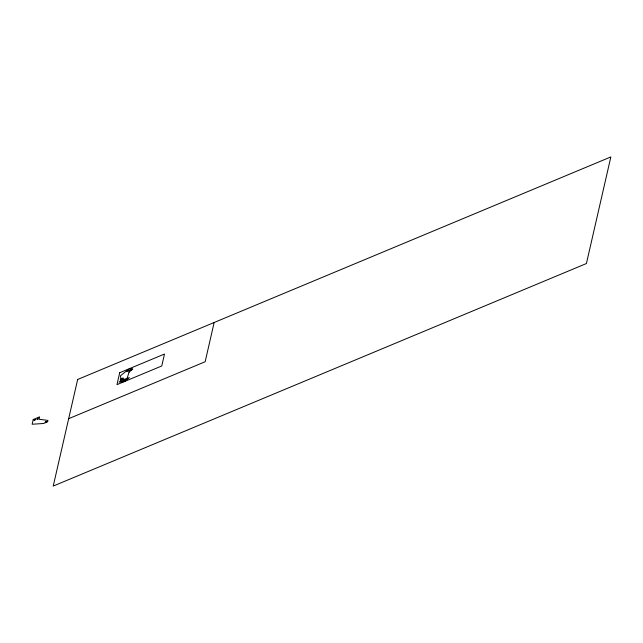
<?xml version="1.0" encoding="UTF-8"?>
<svg xmlns="http://www.w3.org/2000/svg" width="643" height="643" viewBox="0 0 643 643"><rect width="100%" height="100%" fill="white"/><g stroke="black" fill="none" stroke-linecap="round" stroke-linejoin="round"><path stroke-width="0.96" d="M128.761 370.103L126.607 371.469L128.737 370.046M128.922 371.18L131.084 369.813L128.946 371.22M35.22 419.558C34.851 421.752 32.761 419.783 35.196 419.485M37.085 419.276C37.993 416.801 39.143 419.469 37.125 419.332M214.151 322.505L205.165 361.728L68.664 418.697M123.609 380.552L125.353 379.756L123.609 380.552M45.227 422.17L46.939 421.398L45.243 422.138M33.235 419.517L32.15 424.243L43.571 423.48L47.63 421.784L47.944 420.418L39.078 419.252L39.633 416.849L33.235 419.517M77.658 379.474L53.232 486.068L586.424 263.526L610.85 156.932L77.658 379.474M119.711 372.715L116.97 384.659L161.763 365.963L164.495 354.028L119.711 372.715M129.018 372.273L126.96 378.904A1.423 0.418 -26.7 0 1 126.607 379.33L125.409 380.31A1.423 0.418 -26.7 0 1 123.593 381.13L121.937 381.299A1.423 0.418 -26.7 0 1 121.551 381.178L120.434 376.083A1.423 0.418 -26.7 0 1 120.796 375.568L127.78 369.846A1.423 0.418 -26.7 0 1 129.597 369.026L132.362 368.744A1.423 0.418 -26.7 0 1 132.386 369.387L129.372 371.855A1.423 0.418 -26.7 0 0 129.018 372.273M120.418 381.002L119.051 382.127L123.657 381.661A1.423 0.418 -26.7 0 0 125.473 380.833L129.372 377.642L124.879 379.121A1.423 0.418 -26.7 0 0 123.062 379.941L120.418 381.002M122.106 378.389L120.305 379.249L120.49 380.085L122.283 379.225A1.423 0.418 -26.7 0 0 123.48 378.197A1.423 0.418 -26.7 0 0 122.106 378.389"/></g></svg>
